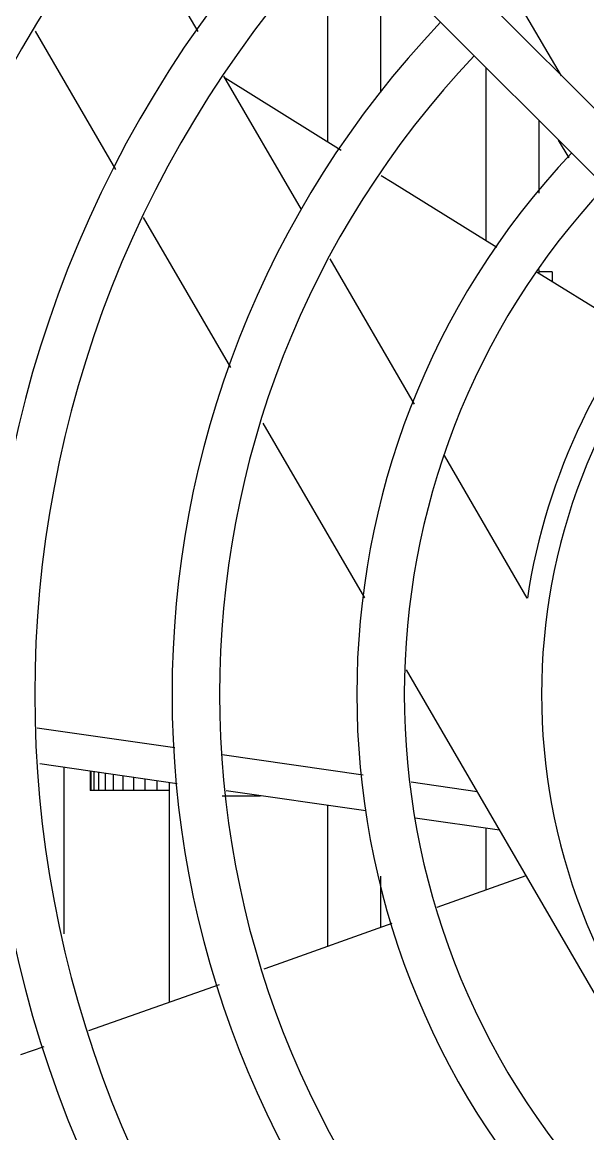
# Model space of a CAD drawing. Header units: millimetres. Extents: x 0 to 141, y -1 to 90.
# Drawn here: x 6.032 to 8.175, y 37.035 to 41.245 of the extents above; entities that cross this region are included whole.
import ezdxf

# ---------------------------------------------------------------- set-up
doc = ezdxf.new("R2010")
doc.units = ezdxf.units.MM

msp = doc.modelspace()

# ---------------------------------------------------------------- linework, layer by layer
for p, q in [((5.5102, 43.6071), (9.6465, 39.4708)), ((5.3829, 43.4798), (9.5193, 39.3435)), ((6.6986, 41.2093), (6.4154, 41.6964)), ((7.19, 40.79), (7.19, 41.5387)), ((7.39, 41.4727), (7.39, 40.9786)), ((8.0754, 41.0419), (7.9282, 41.2935)), ((6.0809, 41.2106), (6.3856, 40.6865)), ((7.0901, 40.536), (6.7966, 41.0407)), ((7.79, 40.4168), (7.79, 41.0727)), ((7.2401, 40.7587), (6.8009, 41.0333)), ((7.99, 40.8727), (7.99, 40.5968)), ((8.1043, 40.7306), (8.0647, 40.798)), ((6.4911, 40.5051), (6.821, 39.9377)), ((7.5187, 39.7988), (7.199, 40.3486)), ((8.3247, 40.0854), (7.9832, 40.2971)), ((7.99, 40.3082), (7.99, 40.2929)), ((8.04, 40.3), (7.99, 40.3)), ((8.04, 40.3), (8.04, 40.2619)), ((6.9437, 39.7266), (7.3287, 39.0646)), ((7.946, 39.0639), (7.6322, 39.6037)), ((7.4872, 38.7919), (8.2432, 37.4917)), ((6.6103, 38.4964), (6.0892, 38.5717)), ((6.6199, 38.3608), (6.0989, 38.4359)), ((7.3242, 38.393), (6.7898, 38.4704)), ((6.19, 38.4228), (6.19, 37.7922)), ((6.2893, 38.4085), (6.2893, 38.3355)), ((6.29, 38.4084), (6.29, 38.3355)), ((6.2928, 38.408), (6.2928, 38.3355)), ((6.3038, 38.4064), (6.3038, 38.3355)), ((6.3219, 38.4038), (6.3219, 38.3355)), ((6.3465, 38.4002), (6.3465, 38.3355)), ((6.3772, 38.3958), (6.3772, 38.3355)), ((6.4131, 38.3906), (6.4131, 38.3355)), ((6.4534, 38.3848), (6.4534, 38.3355)), ((6.497, 38.3785), (6.497, 38.3355)), ((6.5429, 38.3719), (6.5429, 38.3355)), ((6.59, 37.5325), (6.59, 38.3651)), ((7.7555, 38.3305), (7.5062, 38.3667)), ((6.59, 38.3355), (6.2898, 38.3355)), ((6.79, 38.3155), (6.9349, 38.3155)), ((7.3348, 38.2578), (6.8054, 38.3341)), ((7.19, 37.7448), (7.19, 38.2787)), ((7.8401, 38.185), (7.5217, 38.2309)), ((7.79, 37.9589), (7.79, 38.1922)), ((7.39, 38.0107), (7.39, 37.8162)), ((7.9404, 38.0126), (7.603, 37.8922)), ((6.7788, 37.599), (6.2838, 37.4246)), ((6.1145, 37.3649), (6.0257, 37.3337))]:
    msp.add_line(p, q)
for points in [[(7.8307, 40.3916), (7.4345, 40.6372), (7.3924, 40.6635)], [(7.433, 37.8315), (6.9951, 37.6752), (6.9483, 37.6587)]]:
    msp.add_lwpolyline(points)
for centre, radius, start, end in [((10.29, 38.7), 5.79, 135.88954, 224.11046), ((10.29, 38.7), 5.61, 135.9182, 224.0818), ((10.29, 38.7), 5.09, 136.0122, 223.9878), ((10.29, 38.7), 4.91, 136.0511, 223.9489), ((10.29, 38.7), 4.39, 136.1756, 223.8244), ((10.29, 38.7), 4.21, 136.2259, 223.7741), ((10.29, 38.7), 3.69, 136.4027, 223.5973), ((10.29, 38.7), 3.51, 136.4745, 223.5255), ((10.29, 38.7), 2.99, 136.7317, 223.2683), ((10.29, 38.7), 2.81, 136.8427, 223.1573), ((10.318, 38.6981), 2.4, 137.6053, 171.2334), ((10.29, 38.7), 2.29, 137.2522, 222.7478)]:
    msp.add_arc(centre, radius, start, end)

doc.saveas('drawing.dxf')
